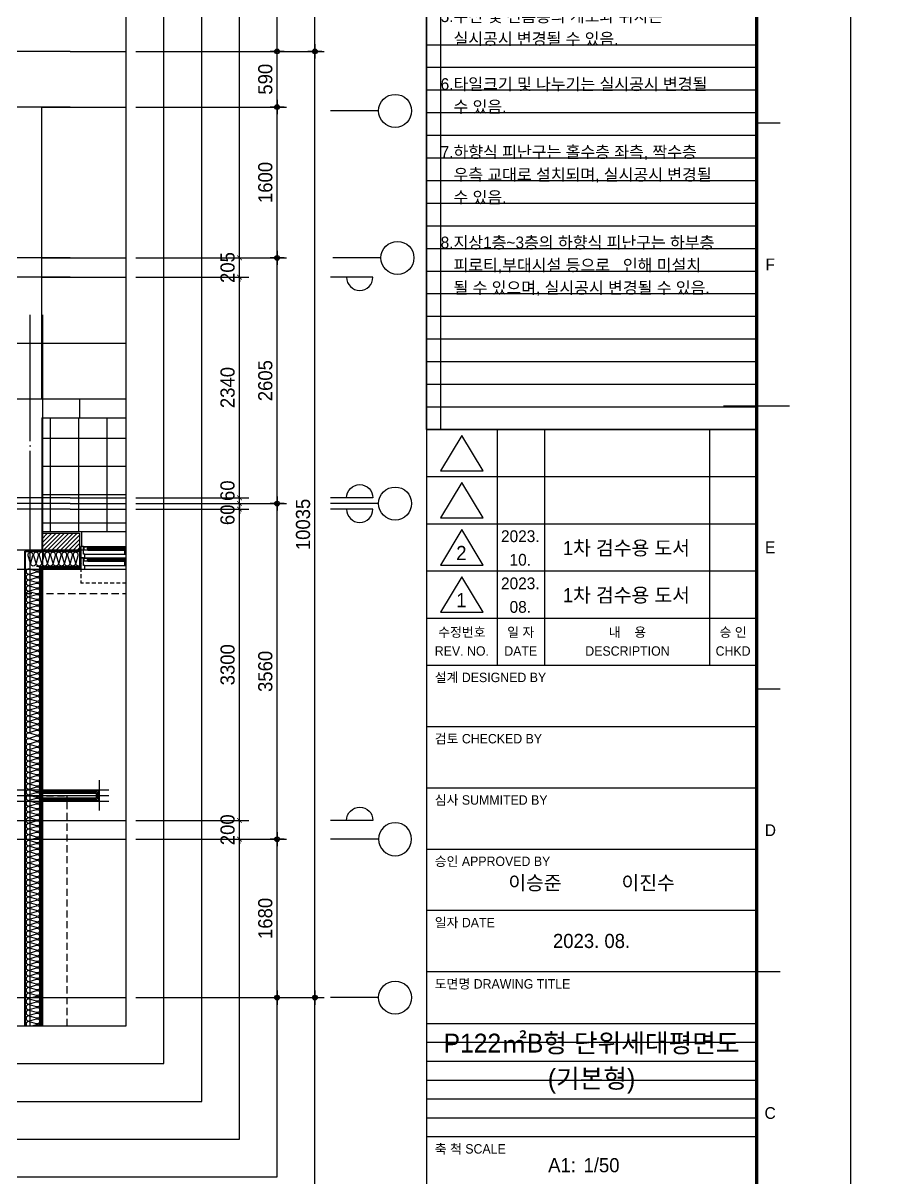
# Model space of a CAD drawing. Header units: millimetres. Extents: x -24416 to 92204, y -190080 to 23760.
# Drawn here: x 33272 to 42581, y -124018 to -111771 of the extents above; entities that cross this region are included whole.
import ezdxf
from ezdxf.enums import TextEntityAlignment as Align
from ezdxf.xclip import XClip

# ---------------------------------------------------------------- set-up
doc = ezdxf.new("R2010")
doc.units = ezdxf.units.MM
doc.header["$LTSCALE"] = 50
doc.header["$XCLIPFRAME"] = 0
for name, pattern in [('AUDIT_D_220706163347-0', [0]), ('CEN', [62, 60, -1, 0, -1]), ('H', [1.3, 0.8, -0.5]), ('HID', [2.3, 1.5, -0.8])]:
    doc.linetypes.add(name, pattern=pattern)
doc.layers.get('defpoints').update_dxf_attribs({"color": 139})
for name, color, linetype in [('00-FORM TEX', 3, 'Continuous'), ('A-치수', 7, 'AUDIT_D_220706163347-0'), ('A_HAT', 8, 'Continuous'), ('AA-BORD-FORM', 7, 'Continuous'), ('AA-BORD-TEXT', 3, 'Continuous'), ('AA-XXXX-DIMS', 7, 'Continuous'), ('AA-XXXX-TEXT', 3, 'Continuous'), ('CEN_CON', 1, 'CEN'), ('CEN_WALL', 12, 'CEN'), ('CONC', 2, 'Continuous'), ('dan1', 7, 'HID'), ('DIM', 7, 'AUDIT_D_220706163347-0'), ('ELE3_CON', 7, 'Continuous'), ('ELE4', 4, 'Continuous'), ('FIN', 6, 'Continuous'), ('INS', 8, 'Continuous'), ('sheet-안양진흥$0$AA-BORD-TEXT', 3, 'Continuous'), ('WAL', 3, 'Continuous'), ('WAL_DRY', 7, 'Continuous'), ('WIN', 4, 'Continuous'), ('바닥타일', 8, 'Continuous'), ('커튼박스', 6, 'Continuous')]:
    doc.layers.add(name, color=color, linetype=linetype)
for name, color, linetype, plot in [('AA-XXXX-MC', 153, 'AUDIT_D_220706163347-0', False), ('Defpoint', 135, 'Continuous', False), ('MC', 135, 'Continuous', False)]:
    doc.layers.add(name, color=color, linetype=linetype, plot=plot)
doc.styles.add('HAUD01', font='Dotum.ttf')
doc.styles.add('sheet-안양진흥$0$HAUD01', font='Dotum.ttf')
doc.styles.add('맑은고딕', font='malgun.ttf', dxfattribs={"width": 0.9})
doc.dimstyles.new('DIM-50', dxfattribs={"dimscale": 50, "dimtxt": 3, "dimasz": 1, "dimexe": 2, "dimexo": 2, "dimgap": 1, "dimtad": 1, "dimdec": 0, "dimzin": 0, "dimdsep": 46, "dimtxsty": '맑은고딕', "dimblk1": 'DIMDOT', "dimblk2": 'DIMDOT', "dimsah": 1, "dimcen": 0.09, "dimdle": 2, "dimclrd": 7, "dimclre": 7, "dimclrt": 3, "dimadec": 0, "dimazin": 0, "dimtfac": 1, "dimtdec": 0, "dimtix": 1, "dimtmove": 2, "dimatfit": 3, "dimldrblk": 'DIMDOT', "dimfxl": 1, "dimtolj": 1, "dimtzin": 0, "dimarcsym": 0})
doc.dimstyles.new('MCDIM-50', dxfattribs={"dimscale": 50, "dimtxt": 3, "dimasz": 1, "dimexe": 2, "dimexo": 2, "dimgap": 1, "dimtad": 1, "dimdec": 0, "dimzin": 0, "dimdsep": 46, "dimtxsty": '맑은고딕', "dimblk1": 'ARCHTICK', "dimblk2": 'ARCHTICK', "dimsah": 1, "dimcen": 0.09, "dimdle": 2, "dimclrd": 7, "dimclre": 7, "dimclrt": 3, "dimadec": 0, "dimazin": 0, "dimtfac": 1, "dimtdec": 0, "dimtix": 1, "dimtmove": 2, "dimatfit": 3, "dimldrblk": 'ARCHTICK', "dimfxl": 1, "dimtolj": 1, "dimtzin": 0, "dimarcsym": 0})

# ---------------------------------------------------------------- blocks, each defined once
blk = doc.blocks.new('U-121A(기본)', base_point=(-97043, -98978))
at = {"layer": 'CEN_CON'}
for p, q in [((-96438, -88943), (-106353, -88943)), ((-96438, -89533), (-99777, -89533)), ((-98988, -97298), (-96438, -97298)), ((-111073, -98978), (-96438, -98978))]:
    blk.add_line(p, q, dxfattribs=at)
at = {"layer": 'CEN_WALL'}
for p, q in [((-96438, -91133), (-99208, -91133)), ((-96438, -93738), (-97878, -93738))]:
    blk.add_line(p, q, dxfattribs=at)
at = {"layer": 'CONC'}
for p, q in [((-96738, -89533), (-97568, -89533)), ((-96738, -92628), (-96738, -89533))]:
    blk.add_line(p, q, dxfattribs=at)
at = {"layer": 'MC'}
for p, q in [((-96438, -91338), (-99208, -91338)), ((-96438, -93678), (-97878, -93678)), ((-96438, -93798), (-97878, -93798)), ((-101098, -97098), (-96438, -97098))]:
    blk.add_line(p, q, dxfattribs=at)
blk = doc.blocks.new('WIN_이중창_1000')
at = {"layer": 'Defpoint'}
for p, q in [((-15, 240), (-15, 0)), ((985, 240), (985, 0))]:
    blk.add_line(p, q, dxfattribs=at)
at = {"layer": 'WIN'}
blk.add_line((485, -100), (485, 340), dxfattribs=at)
at = {"layer": 'WIN', "color": 8}
for p, q in [((942, 240), (28, 240)), ((930, 158), (40, 158)), ((465, 196), (73, 196)), ((465, 161), (73, 161)), ((897, 237), (505, 237)), ((897, 202), (505, 202)), ((930, 120), (40, 120)), ((930, 38), (40, 38)), ((930, 0), (40, 0)), ((465, 76), (73, 76)), ((465, 41), (73, 41)), ((897, 117), (505, 117)), ((897, 82), (505, 82))]:
    blk.add_line(p, q, dxfattribs=at)
at = {"layer": 'WIN'}
for points in [[(40, 158), (28, 158), (28, 240), (0, 240), (0, 120), (40, 120), (40, 158)], [(73, 175), (73, 161), (33, 161), (33, 196), (73, 196), (73, 181)], [(472, 181), (472, 175), (66, 175), (66, 181), (472, 181)], [(505, 216), (505, 202), (465, 202), (465, 237), (505, 237), (505, 222)], [(465, 175), (465, 161), (505, 161), (505, 196), (465, 196), (465, 181)], [(904, 222), (904, 216), (498, 216), (498, 222), (904, 222)], [(897, 216), (897, 202), (937, 202), (937, 237), (897, 237), (897, 222)], [(930, 158), (942, 158), (942, 240), (970, 240), (970, 120), (930, 120), (930, 158)], [(40, 38), (28, 38), (28, 120), (0, 120), (0, 0), (40, 0), (40, 38)], [(73, 55), (73, 41), (33, 41), (33, 76), (73, 76), (73, 61)], [(472, 61), (472, 55), (66, 55), (66, 61), (472, 61)], [(505, 96), (505, 82), (465, 82), (465, 117), (505, 117), (505, 102)], [(465, 55), (465, 41), (505, 41), (505, 76), (465, 76), (465, 61)], [(904, 102), (904, 96), (498, 96), (498, 102), (904, 102)], [(897, 96), (897, 82), (937, 82), (937, 117), (897, 117), (897, 102)], [(930, 38), (942, 38), (942, 120), (970, 120), (970, 0), (930, 0), (930, 38)]]:
    blk.add_lwpolyline(points, dxfattribs=at)
blk = doc.blocks.new('insul1')
blk.add_lwpolyline([(0, 0.25, 1.344031), (0.35, 0.25), (0.2, 0.75, -1.344031), (0.55, 0.75), (0.4, 0.25)], format="xyb")
blk = doc.blocks.new('U-121B(기본)1', base_point=(-58207, -129496))
at = {"layer": 'A_HAT'}
h = blk.add_hatch(dxfattribs=at)
h.set_pattern_fill('ANSI31', color=256, scale=10, style=0)
h.set_pattern_definition([(45, (-288337.163, -168071.244), (-22.4506403, 22.4506403), [])])
h.paths.add_polyline_path([(-82647, -121476), (-82647, -121666), (-82247, -121666), (-82247, -121476)])
at = {"layer": '바닥타일'}
h = blk.add_hatch(dxfattribs=at)
h.set_pattern_fill('_USER', color=256, scale=300, double=1, pattern_type=0)
h.set_pattern_definition([(0, (-288337.16, -168071.24), (0, 300), []), (90, (-288337.16, -168071.24), (-300, 2e-14), [])])
h.paths.add_polyline_path([(-82647, -120251), (-82647, -121456), (-80707, -121456), (-80707, -121466), (-78417, -121466), (-78417, -121016), (-74687, -121016), (-74687, -119661), (-78187, -119661), (-78187, -120546), (-78657, -120546), (-78657, -119661), (-80597, -119661), (-80597, -120251)])
at = {"layer": 'CEN_CON'}
for p, q in [((-82772, -129796), (-82772, -119161)), ((-83377, -119461), (-73537, -119461)), ((-83377, -120051), (-80038, -120051))]:
    blk.add_line(p, q, dxfattribs=at)
at = {"layer": 'CEN_WALL'}
for p, q in [((-83377, -121651), (-80607, -121651)), ((-83377, -124256), (-81937, -124256))]:
    blk.add_line(p, q, dxfattribs=at)
at = {"layer": 'CONC'}
for p, q in [((-82647, -120051), (-82247, -120051)), ((-82247, -120051), (-82247, -120251)), ((-82647, -120251), (-82247, -120251)), ((-82647, -120251), (-82647, -121666)), ((-82827, -127806), (-82827, -121666)), ((-82827, -121666), (-82647, -121666))]:
    blk.add_line(p, q, dxfattribs=at)
at = {"layer": 'dan1'}
for p, q in [((-82827, -122116), (-79027, -122116)), ((-82827, -124261), (-82377, -124261)), ((-82377, -127356), (-82377, -124261))]:
    blk.add_line(p, q, dxfattribs=at)
at = {"layer": 'ELE3_CON'}
for p, q in [((-82247, -120051), (-81247, -120051)), ((-82247, -120251), (-81247, -120251))]:
    blk.add_line(p, q, dxfattribs=at)
at = {"layer": 'ELE4'}
blk.add_line((-82227, -121456), (-81267, -121456), dxfattribs=at)
at = {"layer": 'FIN'}
for p, q in [((-82647, -121456), (-82227, -121456)), ((-82227, -121456), (-82227, -121616))]:
    blk.add_line(p, q, dxfattribs=at)
at = {"layer": 'INS'}
for p, q in [((-82822, -127801), (-82822, -121671)), ((-82822, -121671), (-82232, -121671)), ((-82667, -127646), (-82667, -121826)), ((-82667, -121826), (-82232, -121826))]:
    blk.add_line(p, q, dxfattribs=at)
at = {"layer": 'MC'}
for p, q in [((-82637, -129796), (-82637, -119161)), ((-83377, -121856), (-80607, -121856)), ((-82037, -124416), (-82037, -124096)), ((-83377, -124196), (-81937, -124196)), ((-83377, -124316), (-81937, -124316))]:
    blk.add_line(p, q, dxfattribs=at)
at = {"layer": 'WAL'}
for p, q in [((-82647, -121476), (-82247, -121476)), ((-82247, -121476), (-82247, -121666)), ((-82647, -121666), (-82247, -121666))]:
    blk.add_line(p, q, dxfattribs=at)
at = {"layer": 'WAL_DRY'}
for p, q in [((-82657, -127636), (-82657, -121836)), ((-82657, -121836), (-82232, -121836)), ((-82647, -127626), (-82647, -121846)), ((-82647, -121846), (-82232, -121846)), ((-82647, -124206), (-82047, -124206)), ((-82647, -124218), (-82059, -124218)), ((-82647, -124231), (-82072, -124231)), ((-82647, -124281), (-82072, -124281)), ((-82647, -124293), (-82059, -124293)), ((-82647, -124306), (-82047, -124306)), ((-82072, -124231), (-82072, -124281)), ((-82059, -124218), (-82059, -124293)), ((-82047, -124206), (-82047, -124306))]:
    blk.add_line(p, q, dxfattribs=at)
at = {"layer": '커튼박스', "linetype": 'H'}
for p in [(-82232, -121846), (-81262, -122006)]:
    blk.add_line(p, (-82232, -122006), dxfattribs=at)
at = {"layer": 'INS', "xscale": -150, "yscale": 150, "zscale": 150, "row_count": 1, "column_count": 9, "row_spacing": 0, "column_spacing": -60}
blk.add_blockref('insul1', (-82232, -121826), dxfattribs=at)
at = {"layer": 'INS', "xscale": -150.0000000000003, "yscale": 150.0000000000003, "zscale": 150.0000000000001, "rotation": 90, "row_count": 1, "column_count": 97, "row_spacing": 7.888609052210118e-30, "column_spacing": -60.00000000000016}
blk.add_blockref('insul1', (-82667, -121826), dxfattribs=at)
at = {"layer": 'WIN', "xscale": -1}
blk.add_blockref('WIN_이중창_1000', (-81262, -121856), dxfattribs=at)
blk = doc.blocks.new('note')
at = {"layer": 'defpoints'}
blk.add_lwpolyline([(-2800, 6200), (0, 6200), (0, 0), (-2800, 0)], close=True, dxfattribs=at)
at = {"layer": 'AA-XXXX-TEXT', "style": 'HAUD01'}
for s, p in [('1.단열기준은 형별성능내역 우선할 것.', (-2680, 5568)), ('2.인테리어 사항은 견본주택의 마감기준을 ', (-2680, 5184)), ('   우선할 것.', (-2680, 4992)), ('3.실내재료마감표와 도면이 상이할 경우', (-2680, 4608)), ('   실내재료마감표 우선할 것.', (-2680, 4416)), ('4.세대내 창호의 개폐방향은 실시공시', (-2680, 4032)), ('   변경될 수 있음.', (-2680, 3840)), ('5.수전 및 선홈통의 개소와 위치는', (-2680, 3456)), ('   실시공시 변경될 수 있음.', (-2680, 3264)), ('6.타일크기 및 나누기는 실시공시 변경될', (-2680, 2880)), ('   수 있음.', (-2680, 2688)), ('7.하향식 피난구는 홀수층 좌측, 짝수층', (-2680, 2304)), ('   우측 교대로 설치되며, 실시공시 변경될', (-2680, 2112)), ('   수 있음.', (-2680, 1920)), ('8.지상1층~3층의 하향식 피난구는 하부층 ', (-2680, 1536)), ('   피로티,부대시설 등으로   인해 미설치', (-2680, 1344)), ('   될 수 있으며, 실시공시 변경될 수 있음. ', (-2680, 1152))]:
    blk.add_text(s, height=100, dxfattribs=at).set_placement(p)
blk = doc.blocks.new('중심')
at = {"layer": 'DIM'}
blk.add_line((-350, 0), (0, 0), dxfattribs=at)
blk.add_circle((-470, 0), 120, dxfattribs=at)
blk = doc.blocks.new('DIMDOT')
at = {"layer": 'AA-XXXX-DIMS'}
for p, q in [((-1.5, 0), (1.5, 0)), ((0, -1.5), (0, 1.5))]:
    blk.add_line(p, q, dxfattribs=at)
for radius in [0.5, 0.25]:
    blk.add_circle((0, 0), radius, dxfattribs=at)
blk = doc.blocks.new('*D748')
at = {"layer": 'defpoints', "color": 0, "transparency": 16777216}
for p in [(34366, -144186), (35966, -144186), (34366, -145866)]:
    blk.add_point(p, dxfattribs=at)
at = {"layer": 'DIM', "color": 7, "lineweight": -2, "transparency": 16777216}
for p, q in [((34466, -144186), (36066, -144186)), ((35966, -145816), (35966, -144236)), ((34466, -145866), (36066, -145866))]:
    blk.add_line(p, q, dxfattribs=at)
at = {"layer": 'DIM', "color": 7, "lineweight": -2, "transparency": 16777216, "xscale": 50, "yscale": 50, "zscale": 50}
for p, rotation in [((35966, -144186), 90), ((35966, -145866), 270)]:
    blk.add_blockref('DIMDOT', p, dxfattribs=dict(at, rotation=rotation))
at = {"layer": 'DIM', "color": 3, "transparency": 16777216, "insert": (35841, -145026), "char_height": 150, "attachment_point": 5, "rotation": 90, "style": 'HAUD01'}
blk.add_mtext('\\A1;1680', dxfattribs=at)
blk = doc.blocks.new('*D749')
at = {"layer": 'defpoints', "color": 0, "transparency": 16777216}
for p in [(34366, -140626), (35966, -140626), (34366, -144186)]:
    blk.add_point(p, dxfattribs=at)
at = {"layer": 'DIM', "color": 7, "lineweight": -2, "transparency": 16777216}
for p, q in [((34466, -140626), (36066, -140626)), ((35966, -144136), (35966, -140676)), ((34466, -144186), (36066, -144186))]:
    blk.add_line(p, q, dxfattribs=at)
at = {"layer": 'DIM', "color": 7, "lineweight": -2, "transparency": 16777216, "xscale": 50, "yscale": 50, "zscale": 50}
for p, rotation in [((35966, -140626), 90), ((35966, -144186), 270)]:
    blk.add_blockref('DIMDOT', p, dxfattribs=dict(at, rotation=rotation))
at = {"layer": 'DIM', "color": 3, "transparency": 16777216, "insert": (35841, -142406), "char_height": 150, "attachment_point": 5, "rotation": 90, "style": 'HAUD01'}
blk.add_mtext('\\A1;3560', dxfattribs=at)
blk = doc.blocks.new('*D750')
at = {"layer": 'defpoints', "color": 0, "transparency": 16777216}
for p in [(34366, -138021), (35966, -138021), (34366, -140626)]:
    blk.add_point(p, dxfattribs=at)
at = {"layer": 'DIM', "color": 7, "lineweight": -2, "transparency": 16777216}
for p, q in [((34466, -138021), (36066, -138021)), ((35966, -140576), (35966, -138071)), ((34466, -140626), (36066, -140626))]:
    blk.add_line(p, q, dxfattribs=at)
at = {"layer": 'DIM', "color": 7, "lineweight": -2, "transparency": 16777216, "xscale": 50, "yscale": 50, "zscale": 50}
for p, rotation in [((35966, -138021), 90), ((35966, -140626), 270)]:
    blk.add_blockref('DIMDOT', p, dxfattribs=dict(at, rotation=rotation))
at = {"layer": 'DIM', "color": 3, "transparency": 16777216, "insert": (35841, -139323), "char_height": 150, "attachment_point": 5, "rotation": 90, "style": 'HAUD01'}
blk.add_mtext('\\A1;2605', dxfattribs=at)
blk = doc.blocks.new('*D751')
at = {"layer": 'defpoints', "color": 0, "transparency": 16777216}
for p in [(34366, -136421), (35966, -136421), (34366, -138021)]:
    blk.add_point(p, dxfattribs=at)
at = {"layer": 'DIM', "color": 7, "lineweight": -2, "transparency": 16777216}
for p, q in [((34466, -136421), (36066, -136421)), ((35966, -137971), (35966, -136471)), ((34466, -138021), (36066, -138021))]:
    blk.add_line(p, q, dxfattribs=at)
at = {"layer": 'DIM', "color": 7, "lineweight": -2, "transparency": 16777216, "xscale": 50, "yscale": 50, "zscale": 50}
for p, rotation in [((35966, -136421), 90), ((35966, -138021), 270)]:
    blk.add_blockref('DIMDOT', p, dxfattribs=dict(at, rotation=rotation))
at = {"layer": 'DIM', "color": 3, "transparency": 16777216, "insert": (35841, -137221), "char_height": 150, "attachment_point": 5, "rotation": 90, "style": 'HAUD01'}
blk.add_mtext('\\A1;1600', dxfattribs=at)
blk = doc.blocks.new('*D752')
at = {"layer": 'defpoints', "color": 0, "transparency": 16777216}
for p in [(34366, -135831), (35966, -135831), (34366, -136421)]:
    blk.add_point(p, dxfattribs=at)
at = {"layer": 'DIM', "color": 7, "lineweight": -2, "transparency": 16777216}
for p, q in [((34466, -135831), (36066, -135831)), ((35966, -136371), (35966, -135881)), ((34466, -136421), (36066, -136421))]:
    blk.add_line(p, q, dxfattribs=at)
at = {"layer": 'DIM', "color": 7, "lineweight": -2, "transparency": 16777216, "xscale": 50, "yscale": 50, "zscale": 50}
for p, rotation in [((35966, -135831), 90), ((35966, -136421), 270)]:
    blk.add_blockref('DIMDOT', p, dxfattribs=dict(at, rotation=rotation))
at = {"layer": 'DIM', "color": 3, "transparency": 16777216, "insert": (35841, -136126), "char_height": 150, "attachment_point": 5, "rotation": 90, "style": 'HAUD01'}
blk.add_mtext('\\A1;590', dxfattribs=at)
blk = doc.blocks.new('*D753')
at = {"layer": 'defpoints', "color": 0, "transparency": 16777216}
for p in [(34366, -133416), (36366, -133416), (34366, -135831)]:
    blk.add_point(p, dxfattribs=at)
at = {"layer": 'DIM', "color": 7, "lineweight": -2, "transparency": 16777216}
for p, q in [((34466, -133416), (36466, -133416)), ((36366, -135781), (36366, -133466)), ((34466, -135831), (36466, -135831))]:
    blk.add_line(p, q, dxfattribs=at)
at = {"layer": 'DIM', "color": 7, "lineweight": -2, "transparency": 16777216, "xscale": 50, "yscale": 50, "zscale": 50}
for p, rotation in [((36366, -133416), 90), ((36366, -135831), 270)]:
    blk.add_blockref('DIMDOT', p, dxfattribs=dict(at, rotation=rotation))
at = {"layer": 'DIM', "color": 3, "transparency": 16777216, "insert": (36241, -134623), "char_height": 150, "attachment_point": 5, "rotation": 90, "style": 'HAUD01'}
blk.add_mtext('\\A1;2415', dxfattribs=at)
blk = doc.blocks.new('*D754')
at = {"layer": 'defpoints', "color": 0, "transparency": 16777216}
for p in [(34366, -135831), (36366, -135831), (34366, -145866)]:
    blk.add_point(p, dxfattribs=at)
at = {"layer": 'DIM', "color": 7, "lineweight": -2, "transparency": 16777216}
for p, q in [((34466, -135831), (36466, -135831)), ((36366, -145816), (36366, -135881)), ((34466, -145866), (36466, -145866))]:
    blk.add_line(p, q, dxfattribs=at)
at = {"layer": 'DIM', "color": 7, "lineweight": -2, "transparency": 16777216, "xscale": 50, "yscale": 50, "zscale": 50}
for p, rotation in [((36366, -135831), 90), ((36366, -145866), 270)]:
    blk.add_blockref('DIMDOT', p, dxfattribs=dict(at, rotation=rotation))
at = {"layer": 'DIM', "color": 3, "transparency": 16777216, "insert": (36241, -140848), "char_height": 150, "attachment_point": 5, "rotation": 90, "style": 'HAUD01'}
blk.add_mtext('\\A1;10035', dxfattribs=at)
blk = doc.blocks.new('_ArchTick')
at = {"color": 0, "linetype": 'ByBlock', "const_width": 0.15}
blk.add_lwpolyline([(-0.5, -0.5), (0.5, 0.5)], dxfattribs=at)
blk = doc.blocks.new('*D755')
at = {"layer": 'defpoints', "color": 0, "linetype": 'ByBlock', "transparency": 16777216}
for p in [(34366, -143986), (35566, -143986), (34366, -144186)]:
    blk.add_point(p, dxfattribs=at)
at = {"layer": 'DIM', "color": 7, "linetype": 'ByBlock', "lineweight": -2, "transparency": 16777216}
for p, q in [((34466, -143986), (35666, -143986)), ((35566, -143986), (35566, -143936)), ((35566, -144186), (35566, -143986)), ((34466, -144186), (35666, -144186)), ((35566, -144186), (35566, -144236))]:
    blk.add_line(p, q, dxfattribs=at)
at = {"layer": 'DIM', "color": 7, "linetype": 'ByBlock', "lineweight": -2, "transparency": 16777216, "xscale": 50, "yscale": 50, "zscale": 50}
for p, rotation in [((35566, -143986), 270), ((35566, -144186), 90)]:
    blk.add_blockref('_ArchTick', p, dxfattribs=dict(at, rotation=rotation))
at = {"layer": 'DIM', "color": 3, "linetype": 'ByBlock', "transparency": 16777216, "insert": (35441, -144086), "char_height": 150, "attachment_point": 5, "rotation": 90, "style": 'HAUD01'}
blk.add_mtext('\\A1;200', dxfattribs=at)
blk = doc.blocks.new('*D756')
at = {"layer": 'defpoints', "color": 0, "linetype": 'ByBlock', "transparency": 16777216}
for p in [(34366, -140686), (35566, -140686), (34366, -143986)]:
    blk.add_point(p, dxfattribs=at)
at = {"layer": 'DIM', "color": 7, "linetype": 'ByBlock', "lineweight": -2, "transparency": 16777216}
for p, q in [((35566, -144086), (35566, -140586)), ((34466, -140686), (35666, -140686)), ((34466, -143986), (35666, -143986))]:
    blk.add_line(p, q, dxfattribs=at)
at = {"layer": 'DIM', "color": 7, "linetype": 'ByBlock', "lineweight": -2, "transparency": 16777216, "xscale": 50, "yscale": 50, "zscale": 50}
for p, rotation in [((35566, -140686), 90), ((35566, -143986), 270)]:
    blk.add_blockref('_ArchTick', p, dxfattribs=dict(at, rotation=rotation))
at = {"layer": 'DIM', "color": 3, "linetype": 'ByBlock', "transparency": 16777216, "insert": (35441, -142336), "char_height": 150, "attachment_point": 5, "rotation": 90, "style": 'HAUD01'}
blk.add_mtext('\\A1;3300', dxfattribs=at)
blk = doc.blocks.new('*D757')
at = {"layer": 'defpoints', "color": 0, "linetype": 'ByBlock', "transparency": 16777216}
for p in [(34366, -140626), (34366, -140686), (35566, -140626)]:
    blk.add_point(p, dxfattribs=at)
at = {"layer": 'DIM', "color": 7, "linetype": 'ByBlock', "lineweight": -2, "transparency": 16777216}
for p, q in [((35566, -140626), (35566, -140576)), ((34466, -140626), (35666, -140626)), ((34466, -140686), (35666, -140686)), ((35566, -140686), (35566, -140626)), ((35566, -140686), (35566, -140736))]:
    blk.add_line(p, q, dxfattribs=at)
at = {"layer": 'DIM', "color": 7, "linetype": 'ByBlock', "lineweight": -2, "transparency": 16777216, "xscale": 50, "yscale": 50, "zscale": 50}
for p, rotation in [((35566, -140626), 270), ((35566, -140686), 90)]:
    blk.add_blockref('_ArchTick', p, dxfattribs=dict(at, rotation=rotation))
at = {"layer": 'DIM', "color": 3, "linetype": 'ByBlock', "transparency": 16777216, "insert": (35440, -140746), "char_height": 150, "attachment_point": 5, "rotation": 90, "style": 'HAUD01'}
blk.add_mtext('\\A1;60', dxfattribs=at)
blk = doc.blocks.new('*D758')
at = {"layer": 'defpoints', "color": 0, "linetype": 'ByBlock', "transparency": 16777216}
for p in [(34366, -140566), (35566, -140566), (34366, -140626)]:
    blk.add_point(p, dxfattribs=at)
at = {"layer": 'DIM', "color": 7, "linetype": 'ByBlock', "lineweight": -2, "transparency": 16777216}
for p, q in [((34466, -140566), (35666, -140566)), ((35566, -140566), (35566, -140516)), ((35566, -140626), (35566, -140566)), ((34466, -140626), (35666, -140626)), ((35566, -140626), (35566, -140676))]:
    blk.add_line(p, q, dxfattribs=at)
at = {"layer": 'DIM', "color": 7, "linetype": 'ByBlock', "lineweight": -2, "transparency": 16777216, "xscale": 50, "yscale": 50, "zscale": 50}
for p, rotation in [((35566, -140566), 270), ((35566, -140626), 90)]:
    blk.add_blockref('_ArchTick', p, dxfattribs=dict(at, rotation=rotation))
at = {"layer": 'DIM', "color": 3, "linetype": 'ByBlock', "transparency": 16777216, "insert": (35440, -140490), "char_height": 150, "attachment_point": 5, "rotation": 90, "style": 'HAUD01'}
blk.add_mtext('\\A1;60', dxfattribs=at)
blk = doc.blocks.new('*D759')
at = {"layer": 'defpoints', "color": 0, "linetype": 'ByBlock', "transparency": 16777216}
for p in [(34366, -138226), (35566, -138226), (34366, -140566)]:
    blk.add_point(p, dxfattribs=at)
at = {"layer": 'DIM', "color": 7, "linetype": 'ByBlock', "lineweight": -2, "transparency": 16777216}
for p, q in [((35566, -140666), (35566, -138126)), ((34466, -138226), (35666, -138226)), ((34466, -140566), (35666, -140566))]:
    blk.add_line(p, q, dxfattribs=at)
at = {"layer": 'DIM', "color": 7, "linetype": 'ByBlock', "lineweight": -2, "transparency": 16777216, "xscale": 50, "yscale": 50, "zscale": 50}
for p, rotation in [((35566, -138226), 90), ((35566, -140566), 270)]:
    blk.add_blockref('_ArchTick', p, dxfattribs=dict(at, rotation=rotation))
at = {"layer": 'DIM', "color": 3, "linetype": 'ByBlock', "transparency": 16777216, "insert": (35441, -139396), "char_height": 150, "attachment_point": 5, "rotation": 90, "style": 'HAUD01'}
blk.add_mtext('\\A1;2340', dxfattribs=at)
blk = doc.blocks.new('*D760')
at = {"layer": 'defpoints', "color": 0, "linetype": 'ByBlock', "transparency": 16777216}
for p in [(34366, -138021), (35566, -138021), (34366, -138226)]:
    blk.add_point(p, dxfattribs=at)
at = {"layer": 'DIM', "color": 7, "linetype": 'ByBlock', "lineweight": -2, "transparency": 16777216}
for p, q in [((34466, -138021), (35666, -138021)), ((35566, -138021), (35566, -137971)), ((35566, -138226), (35566, -138021)), ((34466, -138226), (35666, -138226)), ((35566, -138226), (35566, -138276))]:
    blk.add_line(p, q, dxfattribs=at)
at = {"layer": 'DIM', "color": 7, "linetype": 'ByBlock', "lineweight": -2, "transparency": 16777216, "xscale": 50, "yscale": 50, "zscale": 50}
for p, rotation in [((35566, -138021), 270), ((35566, -138226), 90)]:
    blk.add_blockref('_ArchTick', p, dxfattribs=dict(at, rotation=rotation))
at = {"layer": 'DIM', "color": 3, "linetype": 'ByBlock', "transparency": 16777216, "insert": (35441, -138123), "char_height": 150, "attachment_point": 5, "rotation": 90, "style": 'HAUD01'}
blk.add_mtext('\\A1;205', dxfattribs=at)
blk = doc.blocks.new('XR-FORM 청주월명')
at = {"layer": 'AA-BORD-FORM', "color": 2}
for p, q in [((751, 577), (751, 17)), ((821, 357), (826, 357)), ((814, 297), (828, 297)), ((821, 237), (826, 237)), ((821, 177), (826, 177))]:
    blk.add_line(p, q, dxfattribs=at)
at = {"layer": 'AA-BORD-FORM', "color": 3}
for p, q in [((751, 292), (821, 292)), ((766, 292), (766, 282)), ((776, 292), (776, 282)), ((811, 292), (811, 282)), ((751, 282), (821, 282)), ((766, 282), (766, 272)), ((776, 282), (776, 272)), ((811, 282), (811, 272)), ((751, 272), (821, 272)), ((766, 272), (766, 262)), ((776, 272), (776, 262)), ((811, 272), (811, 262)), ((751, 262), (821, 262)), ((766, 262), (766, 252)), ((776, 262), (776, 252)), ((811, 262), (811, 252)), ((751, 252), (821, 252)), ((766, 252), (766, 242)), ((776, 252), (776, 242)), ((811, 252), (811, 242)), ((751, 242), (821, 242)), ((751, 229), (821, 229)), ((751, 216), (821, 216)), ((751, 203), (821, 203)), ((751, 190), (821, 190)), ((751, 177), (821, 177)), ((751, 142), (821, 142))]:
    blk.add_line(p, q, dxfattribs=at)
at = {"layer": 'AA-BORD-FORM', "color": 1}
blk.add_lwpolyline([(0, 0), (841, 0), (841, 594), (0, 594)], close=True, dxfattribs=at)
at = {"layer": 'AA-BORD-FORM', "color": 2, "const_width": 0.682}
blk.add_lwpolyline([(21, 17), (21, 577), (821, 577), (821, 17)], close=True, dxfattribs=at)
at = {"layer": 'AA-BORD-FORM', "color": 7}
for points in [[(763, 283.24), (758.5, 290.74), (754, 283.24)], [(763, 273.24), (758.5, 280.74), (754, 273.24)], [(763, 263.24), (758.5, 270.74), (754, 263.24)], [(763, 253.24), (758.5, 260.74), (754, 253.24)], [(763, 253.24), (758.5, 260.74), (754, 253.24)]]:
    blk.add_lwpolyline(points, close=True, dxfattribs=at)
at = {"layer": 'defpoints'}
for p, q in [((754, 436), (754, 292)), ((751, 373.6), (821, 373.6)), ((751, 368.8), (821, 368.8)), ((751, 364), (821, 364)), ((751, 359.2), (821, 359.2)), ((751, 354.4), (821, 354.4)), ((751, 349.6), (821, 349.6)), ((751, 344.8), (821, 344.8)), ((751, 340), (821, 340)), ((751, 335.2), (821, 335.2)), ((751, 330.4), (821, 330.4)), ((751, 325.6), (821, 325.6)), ((751, 320.8), (821, 320.8)), ((751, 316), (821, 316)), ((751, 311.2), (821, 311.2)), ((751, 306.4), (821, 306.4)), ((751, 301.6), (821, 301.6)), ((751, 296.8), (821, 296.8)), ((751, 166), (821, 166)), ((751, 162), (821, 162)), ((751, 158), (821, 158)), ((751, 154), (821, 154)), ((751, 150), (821, 150)), ((751, 146), (821, 146))]:
    blk.add_line(p, q, dxfattribs=at)
at = {"layer": 'AA-BORD-TEXT', "color": 7, "style": 'HAUD01'}
for s, p in [('F', (823.89, 327)), ('E', (823.89, 267)), ('D', (823.93, 207)), ('C', (823.88, 147))]:
    blk.add_text(s, height=2.5, dxfattribs=at).set_placement(p, align=Align.MIDDLE_CENTER)
at = {"layer": 'AA-BORD-TEXT', "color": 3, "style": 'HAUD01'}
for s, height, rotation, p in [('수정번호', 2, 360, (758.5, 249)), ('일 자', 2, 360, (770.98, 249)), ('내    용', 2, 360, (793.62, 249)), ('승 인', 2, 360, (816.02, 249)), ('REV. NO.', 2, 360, (758.5, 245)), ('DATE', 2, 360, (770.98, 245)), ('DESCRIPTION', 2, 360, (793.62, 245)), ('CHKD', 2, 360, (816.02, 245)), ('이승준', 3, 0, (774, 195.82)), ('이진수', 3, 0, (798, 195.82)), ('2023. 08.', 3, 0, (786, 183.5))]:
    blk.add_text(s, height=height, rotation=rotation, dxfattribs=at).set_placement(p, align=Align.MIDDLE_CENTER)
for s, p in [('설계 DESIGNED BY', (752.75, 238.4)), ('검토 CHECKED BY', (752.75, 225.4)), ('심사 SUMMITED BY', (752.75, 212.4)), ('승인 APPROVED BY', (752.75, 199.4)), ('일자 DATE', (752.75, 186.4)), ('도면명 DRAWING TITLE', (752.75, 173.4)), ('축 척 SCALE', (752.75, 138.4))]:
    blk.add_text(s, height=2, rotation=360, dxfattribs=at).set_placement(p)
at = {"layer": 'AA-BORD-TEXT', "style": 'HAUD01'}
blk.add_text('A1:', height=3, dxfattribs=at).set_placement((776.8, 134.45))
at = {"layer": 'sheet-안양진흥$0$AA-BORD-TEXT', "style": 'sheet-안양진흥$0$HAUD01'}
for s, height, p in [('2023.', 2.5, (770.89, 269.35)), ('2', 3, (758.39, 265.79)), ('1차 검수용 도서', 3, (793.39, 266.85)), ('10.', 2.5, (770.89, 264.35)), ('2023.', 2.5, (770.89, 259.35)), ('1', 3, (758.39, 255.79)), ('1차 검수용 도서', 3, (793.39, 256.85)), ('08.', 2.5, (770.89, 254.35))]:
    blk.add_text(s, height=height, dxfattribs=at).set_placement(p, align=Align.MIDDLE_CENTER)
blk = doc.blocks.new('DIM-1108')
at = {"layer": 'DIM'}
for points in [[(36701.7, -138225.9, 1), (36981.7, -138225.9), (36531.7, -138225.9)], [(36701.7, -140565.9, -1), (36981.7, -140565.9), (36531.7, -140565.9)], [(36701.7, -140685.9, 1), (36981.7, -140685.9), (36531.7, -140685.9)], [(36701.7, -143985.9, -1), (36981.7, -143985.9), (36531.7, -143985.9)]]:
    blk.add_lwpolyline(points, format="xyb", dxfattribs=at)
at = {"layer": 'A-치수', "xscale": 1.458333333333333, "yscale": 1.458333333333333, "zscale": 1.458333333333333, "rotation": 180}
for p in [(36531.7, -136461.5), (36556.7, -138020.9), (36531.7, -140625.9), (36531.7, -145865.9)]:
    blk.add_blockref('중심', p, dxfattribs=at)
at = {"layer": 'A-치수', "xscale": -1.458333333333333, "yscale": 1.458333333333333, "zscale": 1.458333333333333}
blk.add_blockref('중심', (36531.7, -144185.9), dxfattribs=at)
at = {"layer": 'DIM'}
for base, p1, p2, override, picture, middle in [((36366.1, -133415.9), (34366.1, -135830.9), (34366.1, -133415.9), {"dimtxsty": 'HAUD01'}, '*D753', (36241, -134623.4)), ((35966.1, -135830.9), (34366.1, -136420.9), (34366.1, -135830.9), {"dimscale": 50, "dimtxsty": 'HAUD01'}, '*D752', (35841, -136125.9)), ((36366.1, -135830.9), (34366.1, -145865.9), (34366.1, -135830.9), {"dimscale": 50, "dimtxsty": 'HAUD01'}, '*D754', (36241, -140848.4)), ((35966.1, -136420.9), (34366.1, -138020.9), (34366.1, -136420.9), {"dimscale": 50, "dimtxsty": 'HAUD01'}, '*D751', (35841, -137220.9)), ((35966.1, -138020.9), (34366.1, -140625.9), (34366.1, -138020.9), {"dimscale": 50, "dimtxsty": 'HAUD01'}, '*D750', (35841, -139323.4)), ((35966.1, -140625.9), (34366.1, -144185.9), (34366.1, -140625.9), {"dimscale": 50, "dimtxsty": 'HAUD01'}, '*D749', (35841, -142405.9)), ((35966.1, -144185.9), (34366.1, -145865.9), (34366.1, -144185.9), {"dimscale": 50, "dimtxsty": 'HAUD01'}, '*D748', (35841, -145025.9))]:
    dim = blk.add_linear_dim(base=base, p1=p1, p2=p2, angle=270, dimstyle='DIM-50', override=override, dxfattribs=at)
    dim.commit()
    dim.dimension.update_dxf_attribs({"geometry": picture, "text_midpoint": middle})
at = {"layer": 'DIM', "linetype": 'ByBlock'}
for base, p1, p2, picture, middle in [((35566.1, -138020.9), (34366.1, -138225.9), (34366.1, -138020.9), '*D760', (35441, -138123.4)), ((35566.1, -138225.9), (34366.1, -140565.9), (34366.1, -138225.9), '*D759', (35441, -139395.9)), ((35566.1, -140685.9), (34366.1, -143985.9), (34366.1, -140685.9), '*D756', (35441, -142335.9)), ((35566.1, -143985.9), (34366.1, -144185.9), (34366.1, -143985.9), '*D755', (35441, -144085.9))]:
    dim = blk.add_linear_dim(base=base, p1=p1, p2=p2, angle=270, dimstyle='MCDIM-50', override={"dimtxsty": 'HAUD01'}, dxfattribs=at)
    dim.commit()
    dim.dimension.update_dxf_attribs({"geometry": picture, "text_midpoint": middle})
for base, p1, p2, picture, middle in [((35566.1, -140565.9), (34366.1, -140625.9), (34366.1, -140565.9), '*D758', (35439.9, -140489.7)), ((35566.1, -140625.9), (34366.1, -140685.9), (34366.1, -140625.9), '*D757', (35439.9, -140746))]:
    dim = blk.add_linear_dim(base=base, p1=p1, p2=p2, angle=270, dimstyle='MCDIM-50', override={"dimtxsty": 'HAUD01'}, dxfattribs=at)
    dim.commit()
    dim.dimension.update_dxf_attribs({"geometry": picture, "text_midpoint": middle, "dimtype": 128})

msp = doc.modelspace()

# ---------------------------------------------------------------- linework, layer by layer
at = {"layer": 'AA-XXXX-MC'}
for p, q in [((33471, -114466), (34366, -114466)), ((33771, -116806), (34366, -116806)), ((33771, -116926), (34366, -116926)), ((33741, -120226), (34366, -120226))]:
    msp.add_line(p, q, dxfattribs=at)
at = {"layer": 'CEN_CON'}
for p, q in [((33771, -112071), (34366, -112071)), ((33471, -112661), (34366, -112661)), ((33471, -114261), (34366, -114261)), ((33771, -116866), (34366, -116866)), ((33741, -120426), (34366, -120426)), ((33771, -122106), (34366, -122106))]:
    msp.add_line(p, q, dxfattribs=at)
at = {"layer": 'defpoints'}
for points in [[(36366, -107031), (2501, -107031), (2501, -124406), (36366, -124406)], [(35966, -107431), (2901, -107431), (2901, -124006), (35966, -124006)], [(35566, -107831), (3301, -107831), (3301, -123606), (35566, -123606)], [(35166, -108231), (3701, -108231), (3701, -123206), (35166, -123206)], [(34766, -108631), (4101, -108631), (4101, -122806), (34766, -122806)], [(34366, -109031), (4501, -109031), (4501, -122406), (34366, -122406)]]:
    msp.add_lwpolyline(points, close=True, dxfattribs=at)

# ---------------------------------------------------------------- block references
for name, p in [('DIM-1108', (0, 23760)), ('U-121A(기본)', (33166, -122106))]:
    msp.add_blockref(name, p)
for name, p, xscale, yscale, zscale in [('XR-FORM 청주월명', (0, -130680), 50, 50, 50), ('note', (41050, -116080), 1.25, 1.25, 1.25)]:
    msp.add_blockref(name, p, dxfattribs=dict(xscale=xscale, yscale=yscale, zscale=zscale))
ref = msp.add_blockref('U-121B(기본)1', (57911, -125201))
XClip(ref).set_block_clipping_path([(-111616.9138503033, -126700.852294269), (-81751.3515025216, -113325.8522942689)])

# ---------------------------------------------------------------- texts
at = {"layer": '00-FORM TEX', "color": 3, "style": 'HAUD01'}
for s, p in [('P122㎡B형 단위세대평면도', (39300, -122580)), ('(기본형)', (39300, -122980))]:
    msp.add_text(s, height=200, dxfattribs=at).set_placement(p, align=Align.MIDDLE)
at = {"layer": '00-FORM TEX', "style": 'HAUD01'}
msp.add_text('1/50', height=150, dxfattribs=at).set_placement((39215, -123958))

doc.saveas('drawing.dxf')
